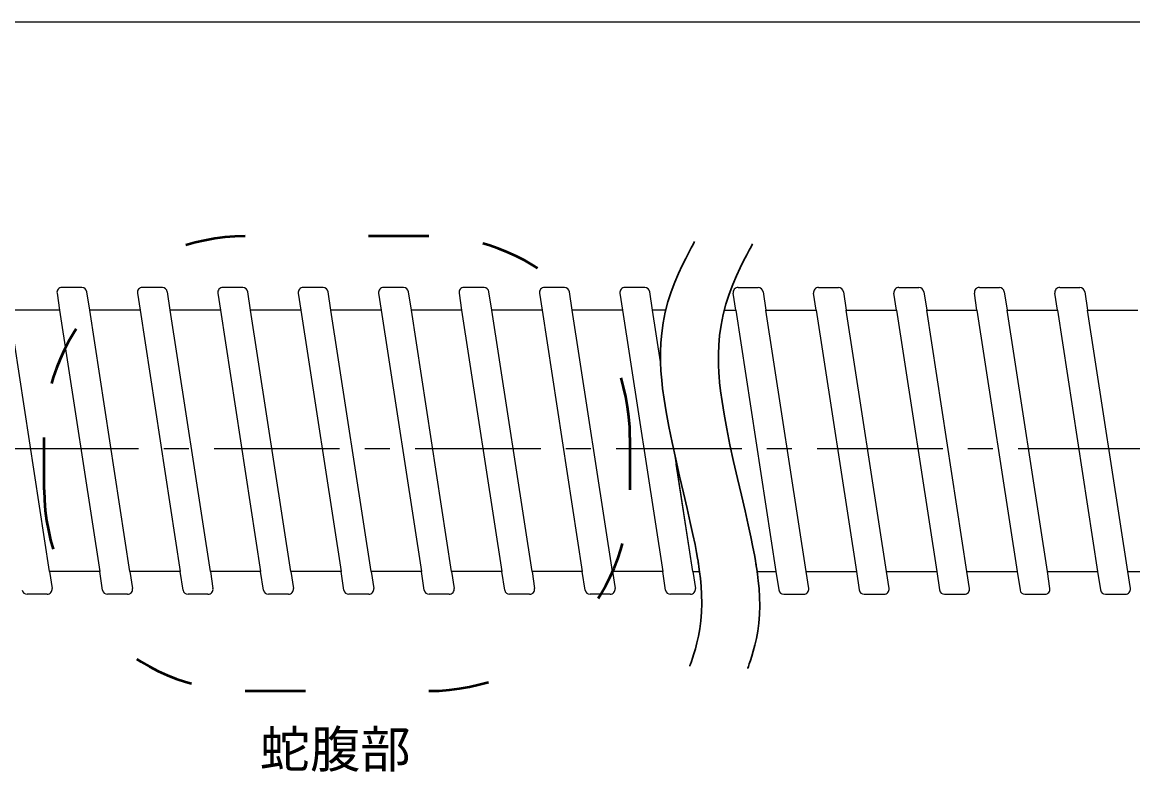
# Model space of a CAD drawing. Units: millimetres at full size, sheet at 1:1; details may follow other scales. Extents: x -850 to 1682, y -670 to 594.
# Drawn here: x -497.1 to -386.6, y -288.3 to -213.7 of the extents above; entities that cross this region are included whole.
import ezdxf
from ezdxf.enums import TextEntityAlignment as Align

# ---------------------------------------------------------------- set-up
doc = ezdxf.new("R2010")
doc.units = ezdxf.units.MM
for name, pattern in [('USER1', [20, 12.5, -2.5, 2.5, -2.5]), ('USER4', [127.5, 60, -15, 2.5, -15, 2.5, -15, 2.5, -15]), ('USER5', [20, 6, -14])]:
    doc.linetypes.add(name, pattern=pattern)
for name, color, linetype, lineweight in [('0_2', 3, 'USER5', 50), ('2', 120, 'USER4', 9), ('D-BMK', 2, 'USER1', 25), ('D-BYP', 7, 'Continuous', 25), ('D-STR', 1, 'Continuous', 25), ('DIM', 7, 'Continuous', 25)]:
    doc.layers.add(name, color=color, linetype=linetype, lineweight=lineweight)
doc.styles.add('ＭＳ ゴシック', font='')
doc.styles.get('ＭＳ ゴシック').set_extended_font_data('MS Gothic')

msp = doc.modelspace()

# ---------------------------------------------------------------- linework, layer by layer
at = {"layer": '0_2'}
for p, q in [((-456.67, -235.009), (-474.942, -235.009)), ((-494.942, -260.215), (-494.942, -255.009)), ((-436.67, -255.009), (-436.67, -260.215)), ((-474.942, -280.215), (-456.67, -280.215))]:
    msp.add_line(p, q, dxfattribs=at)
for centre, start, end in [((-474.942, -255.009), 90, 180), ((-456.67, -255.009), 0, 90), ((-474.942, -260.215), 180, 270), ((-456.67, -260.215), 270, 0)]:
    msp.add_arc(centre, 20, start, end, dxfattribs=at)
at = {"layer": '2', "lineweight": 30}
for points in [[(-430.236, -235.532), (-430.274, -235.603), (-430.386, -235.814), (-430.57, -236.159), (-430.818, -236.631), (-431.122, -237.219), (-431.467, -237.914), (-431.837, -238.704), (-432.212, -239.578), (-432.57, -240.524), (-432.892, -241.526), (-433.162, -242.565), (-433.371, -243.615), (-433.514, -244.645), (-433.597, -245.617), (-433.632, -246.491), (-433.632, -247.225), (-433.617, -247.781), (-433.601, -248.128), (-433.594, -248.246), (-433.587, -248.364), (-433.562, -248.721), (-433.509, -249.315), (-433.418, -250.146), (-433.274, -251.205), (-433.07, -252.474), (-432.804, -253.922), (-432.481, -255.507), (-432.116, -257.175), (-431.729, -258.864), (-431.344, -260.513), (-430.983, -262.062), (-430.665, -263.46), (-430.4, -264.671), (-430.195, -265.671), (-430.046, -266.448), (-429.948, -266.999), (-429.894, -267.327), (-429.876, -267.436), (-429.859, -267.544), (-429.811, -267.861), (-429.741, -268.365), (-429.663, -269.024), (-429.592, -269.797), (-429.542, -270.642), (-429.526, -271.52), (-429.55, -272.394), (-429.615, -273.239), (-429.719, -274.033), (-429.853, -274.765), (-430.005, -275.428), (-430.163, -276.016), (-430.315, -276.526), (-430.451, -276.955), (-430.564, -277.297), (-430.647, -277.547), (-430.698, -277.7), (-430.716, -277.751)], [(-424.475, -235.767), (-424.513, -235.838), (-424.625, -236.049), (-424.809, -236.394), (-425.057, -236.866), (-425.361, -237.454), (-425.706, -238.149), (-426.076, -238.939), (-426.451, -239.813), (-426.809, -240.759), (-427.131, -241.762), (-427.401, -242.801), (-427.61, -243.851), (-427.753, -244.881), (-427.836, -245.853), (-427.871, -246.726), (-427.871, -247.46), (-427.856, -248.016), (-427.84, -248.363), (-427.833, -248.481), (-427.826, -248.6), (-427.801, -248.956), (-427.748, -249.551), (-427.657, -250.382), (-427.513, -251.441), (-427.309, -252.709), (-427.043, -254.157), (-426.72, -255.742), (-426.355, -257.41), (-425.968, -259.1), (-425.583, -260.749), (-425.222, -262.297), (-424.904, -263.696), (-424.639, -264.907), (-424.434, -265.907), (-424.285, -266.683), (-424.187, -267.234), (-424.133, -267.563), (-424.115, -267.672), (-424.098, -267.78), (-424.05, -268.097), (-423.98, -268.601), (-423.902, -269.259), (-423.831, -270.032), (-423.781, -270.878), (-423.765, -271.755), (-423.789, -272.63), (-423.854, -273.474), (-423.958, -274.269), (-424.092, -275.001), (-424.244, -275.663), (-424.402, -276.251), (-424.554, -276.762), (-424.69, -277.191), (-424.803, -277.533), (-424.886, -277.783), (-424.937, -277.935), (-424.955, -277.986)]]:
    msp.add_lwpolyline(points, dxfattribs=at)
at = {"layer": 'D-BMK'}
msp.add_line((-838.054, -256.104), (-21.155, -256.104), dxfattribs=at)
at = {"layer": 'D-BYP'}
for p, q in [((-493.416, -242.354), (-498.416, -242.354)), ((-493.416, -242.354), (-498.416, -242.354)), ((-485.416, -242.354), (-490.416, -242.354)), ((-485.416, -242.354), (-490.416, -242.354)), ((-477.416, -242.354), (-482.416, -242.354)), ((-477.416, -242.354), (-482.416, -242.354)), ((-469.416, -242.354), (-474.416, -242.354)), ((-469.416, -242.354), (-474.416, -242.354)), ((-461.416, -242.354), (-466.416, -242.354)), ((-461.416, -242.354), (-466.416, -242.354)), ((-453.416, -242.354), (-458.416, -242.354)), ((-453.416, -242.354), (-458.416, -242.354)), ((-445.416, -242.354), (-450.416, -242.354)), ((-445.416, -242.354), (-450.416, -242.354)), ((-437.416, -242.354), (-442.416, -242.354)), ((-437.416, -242.354), (-442.416, -242.354)), ((-433.107, -242.354), (-434.416, -242.354)), ((-433.107, -242.354), (-434.416, -242.354)), ((-427.285, -242.352), (-426.144, -242.352)), ((-423.144, -242.352), (-418.144, -242.352)), ((-415.144, -242.352), (-410.144, -242.352)), ((-407.144, -242.352), (-402.144, -242.352)), ((-399.144, -242.352), (-394.144, -242.352)), ((-391.144, -242.352), (-386.144, -242.352)), ((-489.416, -268.354), (-494.416, -268.354)), ((-489.416, -268.354), (-494.416, -268.354)), ((-481.416, -268.354), (-486.416, -268.354)), ((-481.416, -268.354), (-486.416, -268.354)), ((-473.416, -268.354), (-478.416, -268.354)), ((-473.416, -268.354), (-478.416, -268.354)), ((-465.416, -268.354), (-470.416, -268.354)), ((-465.416, -268.354), (-470.416, -268.354)), ((-457.416, -268.354), (-462.416, -268.354)), ((-457.416, -268.354), (-462.416, -268.354)), ((-449.416, -268.354), (-454.416, -268.354)), ((-449.416, -268.354), (-454.416, -268.354)), ((-441.416, -268.354), (-446.416, -268.354)), ((-441.416, -268.354), (-446.416, -268.354)), ((-433.416, -268.354), (-438.416, -268.354)), ((-433.416, -268.354), (-438.416, -268.354)), ((-430.416, -268.354), (-429.743, -268.354)), ((-424.014, -268.352), (-422.144, -268.352)), ((-419.144, -268.352), (-414.144, -268.352)), ((-411.144, -268.352), (-406.144, -268.352)), ((-403.144, -268.352), (-398.144, -268.352)), ((-395.144, -268.352), (-390.144, -268.352)), ((-387.144, -268.352), (-382.144, -268.352))]:
    msp.add_line(p, q, dxfattribs=at)
at = {"layer": 'D-STR'}
for p, q in [((-493.674, -240.68), (-493.416, -242.354)), ((-493.674, -240.68), (-493.416, -242.354)), ((-491.192, -240.104), (-493.18, -240.104)), ((-491.192, -240.104), (-493.18, -240.104)), ((-490.416, -242.354), (-490.697, -240.528)), ((-490.416, -242.354), (-490.697, -240.528)), ((-485.674, -240.68), (-485.416, -242.354)), ((-485.674, -240.68), (-485.416, -242.354)), ((-483.192, -240.104), (-485.18, -240.104)), ((-483.192, -240.104), (-485.18, -240.104)), ((-482.416, -242.354), (-482.697, -240.528)), ((-482.416, -242.354), (-482.697, -240.528)), ((-477.674, -240.68), (-477.416, -242.354)), ((-477.674, -240.68), (-477.416, -242.354)), ((-475.192, -240.104), (-477.18, -240.104)), ((-475.192, -240.104), (-477.18, -240.104)), ((-474.416, -242.354), (-474.697, -240.528)), ((-474.416, -242.354), (-474.697, -240.528)), ((-469.674, -240.68), (-469.416, -242.354)), ((-469.674, -240.68), (-469.416, -242.354)), ((-467.192, -240.104), (-469.18, -240.104)), ((-467.192, -240.104), (-469.18, -240.104)), ((-466.416, -242.354), (-466.697, -240.528)), ((-466.416, -242.354), (-466.697, -240.528)), ((-461.674, -240.68), (-461.416, -242.354)), ((-461.674, -240.68), (-461.416, -242.354)), ((-459.192, -240.104), (-461.18, -240.104)), ((-459.192, -240.104), (-461.18, -240.104)), ((-458.416, -242.354), (-458.697, -240.528)), ((-458.416, -242.354), (-458.697, -240.528)), ((-453.674, -240.68), (-453.416, -242.354)), ((-453.674, -240.68), (-453.416, -242.354)), ((-451.192, -240.104), (-453.18, -240.104)), ((-451.192, -240.104), (-453.18, -240.104)), ((-450.416, -242.354), (-450.697, -240.528)), ((-450.416, -242.354), (-450.697, -240.528)), ((-445.674, -240.68), (-445.416, -242.354)), ((-445.674, -240.68), (-445.416, -242.354)), ((-443.192, -240.104), (-445.18, -240.104)), ((-443.192, -240.104), (-445.18, -240.104)), ((-442.416, -242.354), (-442.697, -240.528)), ((-442.416, -242.354), (-442.697, -240.528)), ((-437.674, -240.68), (-437.416, -242.354)), ((-437.674, -240.68), (-437.416, -242.354)), ((-435.192, -240.104), (-437.18, -240.104)), ((-435.192, -240.104), (-437.18, -240.104)), ((-434.416, -242.354), (-434.697, -240.528)), ((-434.416, -242.354), (-434.697, -240.528)), ((-426.144, -242.352), (-426.402, -240.679)), ((-425.908, -240.102), (-423.919, -240.102)), ((-423.425, -240.526), (-423.144, -242.352)), ((-418.144, -242.352), (-418.402, -240.679)), ((-417.908, -240.102), (-415.919, -240.102)), ((-415.425, -240.526), (-415.144, -242.352)), ((-410.144, -242.352), (-410.402, -240.679)), ((-409.908, -240.102), (-407.919, -240.102)), ((-407.425, -240.526), (-407.144, -242.352)), ((-402.144, -242.352), (-402.402, -240.679)), ((-401.908, -240.102), (-399.919, -240.102)), ((-399.425, -240.526), (-399.144, -242.352)), ((-394.144, -242.352), (-394.402, -240.679)), ((-393.908, -240.102), (-391.919, -240.102)), ((-391.425, -240.526), (-391.144, -242.352)), ((-494.416, -268.354), (-498.416, -242.354)), ((-494.416, -268.354), (-498.416, -242.354)), ((-493.416, -242.354), (-489.416, -268.354)), ((-493.416, -242.354), (-489.416, -268.354)), ((-486.416, -268.354), (-490.416, -242.354)), ((-486.416, -268.354), (-490.416, -242.354)), ((-485.416, -242.354), (-481.416, -268.354)), ((-485.416, -242.354), (-481.416, -268.354)), ((-478.416, -268.354), (-482.416, -242.354)), ((-478.416, -268.354), (-482.416, -242.354)), ((-477.416, -242.354), (-473.416, -268.354)), ((-477.416, -242.354), (-473.416, -268.354)), ((-470.416, -268.354), (-474.416, -242.354)), ((-470.416, -268.354), (-474.416, -242.354)), ((-469.416, -242.354), (-465.416, -268.354)), ((-469.416, -242.354), (-465.416, -268.354)), ((-462.416, -268.354), (-466.416, -242.354)), ((-462.416, -268.354), (-466.416, -242.354)), ((-461.416, -242.354), (-457.416, -268.354)), ((-461.416, -242.354), (-457.416, -268.354)), ((-454.416, -268.354), (-458.416, -242.354)), ((-454.416, -268.354), (-458.416, -242.354)), ((-453.416, -242.354), (-449.416, -268.354)), ((-453.416, -242.354), (-449.416, -268.354)), ((-446.416, -268.354), (-450.416, -242.354)), ((-446.416, -268.354), (-450.416, -242.354)), ((-445.416, -242.354), (-441.416, -268.354)), ((-445.416, -242.354), (-441.416, -268.354)), ((-438.416, -268.354), (-442.416, -242.354)), ((-438.416, -268.354), (-442.416, -242.354)), ((-437.416, -242.354), (-433.416, -268.354)), ((-437.416, -242.354), (-433.416, -268.354)), ((-433.625, -247.499), (-434.416, -242.354)), ((-433.625, -247.499), (-434.416, -242.354)), ((-426.144, -242.352), (-422.144, -268.352)), ((-419.144, -268.352), (-423.144, -242.352)), ((-418.144, -242.352), (-414.144, -268.352)), ((-411.144, -268.352), (-415.144, -242.352)), ((-410.144, -242.352), (-406.144, -268.352)), ((-403.144, -268.352), (-407.144, -242.352)), ((-402.144, -242.352), (-398.144, -268.352)), ((-395.144, -268.352), (-399.144, -242.352)), ((-394.144, -242.352), (-390.144, -268.352)), ((-387.144, -268.352), (-391.144, -242.352)), ((-430.416, -268.354), (-432.184, -256.862)), ((-430.416, -268.354), (-432.062, -257.656)), ((-494.416, -268.354), (-494.159, -270.028)), ((-494.416, -268.354), (-494.159, -270.028)), ((-489.136, -270.18), (-489.416, -268.354)), ((-489.136, -270.18), (-489.416, -268.354)), ((-486.416, -268.354), (-486.159, -270.028)), ((-486.416, -268.354), (-486.159, -270.028)), ((-481.136, -270.18), (-481.416, -268.354)), ((-481.136, -270.18), (-481.416, -268.354)), ((-478.416, -268.354), (-478.159, -270.028)), ((-478.416, -268.354), (-478.159, -270.028)), ((-473.136, -270.18), (-473.416, -268.354)), ((-473.136, -270.18), (-473.416, -268.354)), ((-470.416, -268.354), (-470.159, -270.028)), ((-470.416, -268.354), (-470.159, -270.028)), ((-465.136, -270.18), (-465.416, -268.354)), ((-465.136, -270.18), (-465.416, -268.354)), ((-462.416, -268.354), (-462.159, -270.028)), ((-462.416, -268.354), (-462.159, -270.028)), ((-457.136, -270.18), (-457.416, -268.354)), ((-457.136, -270.18), (-457.416, -268.354)), ((-454.416, -268.354), (-454.159, -270.028)), ((-454.416, -268.354), (-454.159, -270.028)), ((-449.136, -270.18), (-449.416, -268.354)), ((-449.136, -270.18), (-449.416, -268.354)), ((-446.416, -268.354), (-446.159, -270.028)), ((-446.416, -268.354), (-446.159, -270.028)), ((-441.136, -270.18), (-441.416, -268.354)), ((-441.136, -270.18), (-441.416, -268.354)), ((-438.416, -268.354), (-438.159, -270.028)), ((-438.416, -268.354), (-438.159, -270.028)), ((-433.136, -270.18), (-433.416, -268.354)), ((-433.136, -270.18), (-433.416, -268.354)), ((-430.416, -268.354), (-430.159, -270.028)), ((-430.416, -268.354), (-430.159, -270.028)), ((-422.144, -268.352), (-421.863, -270.179)), ((-418.887, -270.026), (-419.144, -268.352)), ((-414.144, -268.352), (-413.863, -270.179)), ((-410.887, -270.026), (-411.144, -268.352)), ((-406.144, -268.352), (-405.863, -270.179)), ((-402.887, -270.026), (-403.144, -268.352)), ((-398.144, -268.352), (-397.863, -270.179)), ((-394.887, -270.026), (-395.144, -268.352)), ((-390.144, -268.352), (-389.863, -270.179)), ((-386.887, -270.026), (-387.144, -268.352)), ((-494.653, -270.604), (-496.641, -270.604)), ((-494.653, -270.604), (-496.641, -270.604)), ((-486.653, -270.604), (-488.641, -270.604)), ((-486.653, -270.604), (-488.641, -270.604)), ((-478.653, -270.604), (-480.641, -270.604)), ((-478.653, -270.604), (-480.641, -270.604)), ((-470.653, -270.604), (-472.641, -270.604)), ((-470.653, -270.604), (-472.641, -270.604)), ((-462.653, -270.604), (-464.641, -270.604)), ((-462.653, -270.604), (-464.641, -270.604)), ((-454.653, -270.604), (-456.641, -270.604)), ((-454.653, -270.604), (-456.641, -270.604)), ((-446.653, -270.604), (-448.641, -270.604)), ((-446.653, -270.604), (-448.641, -270.604)), ((-438.653, -270.604), (-440.641, -270.604)), ((-438.653, -270.604), (-440.641, -270.604)), ((-430.653, -270.604), (-432.641, -270.604)), ((-430.653, -270.604), (-432.641, -270.604)), ((-421.369, -270.602), (-419.381, -270.602)), ((-413.369, -270.602), (-411.381, -270.602)), ((-405.369, -270.602), (-403.381, -270.602)), ((-397.369, -270.602), (-395.381, -270.602)), ((-389.369, -270.602), (-387.381, -270.602))]:
    msp.add_line(p, q, dxfattribs=at)
for centre, start, end in [((-493.18, -240.604), 90, 188.74616), ((-493.18, -240.604), 90, 188.74616), ((-491.192, -240.604), 8.74616, 90), ((-491.192, -240.604), 8.74616, 90), ((-485.18, -240.604), 90, 188.74616), ((-485.18, -240.604), 90, 188.74616), ((-483.192, -240.604), 8.74616, 90), ((-483.192, -240.604), 8.74616, 90), ((-477.18, -240.604), 90, 188.74616), ((-477.18, -240.604), 90, 188.74616), ((-475.192, -240.604), 8.74616, 90), ((-475.192, -240.604), 8.74616, 90), ((-469.18, -240.604), 90, 188.74616), ((-469.18, -240.604), 90, 188.74616), ((-467.192, -240.604), 8.74616, 90), ((-467.192, -240.604), 8.74616, 90), ((-461.18, -240.604), 90, 188.74616), ((-461.18, -240.604), 90, 188.74616), ((-459.192, -240.604), 8.74616, 90), ((-459.192, -240.604), 8.74616, 90), ((-453.18, -240.604), 90, 188.74616), ((-453.18, -240.604), 90, 188.74616), ((-451.192, -240.604), 8.74616, 90), ((-451.192, -240.604), 8.74616, 90), ((-445.18, -240.604), 90, 188.74616), ((-445.18, -240.604), 90, 188.74616), ((-443.192, -240.604), 8.74616, 90), ((-443.192, -240.604), 8.74616, 90), ((-437.18, -240.604), 90, 188.74616), ((-437.18, -240.604), 90, 188.74616), ((-435.192, -240.604), 8.74616, 90), ((-435.192, -240.604), 8.74616, 90), ((-425.908, -240.602), 90, 188.74616), ((-423.919, -240.602), 8.74616, 90), ((-417.908, -240.602), 90, 188.74616), ((-415.919, -240.602), 8.74616, 90), ((-409.908, -240.602), 90, 188.74616), ((-407.919, -240.602), 8.74616, 90), ((-401.908, -240.602), 90, 188.74616), ((-399.919, -240.602), 8.74616, 90), ((-393.908, -240.602), 90, 188.74616), ((-391.919, -240.602), 8.74616, 90), ((-496.641, -270.104), 188.74616, 270), ((-496.641, -270.104), 188.74616, 270), ((-494.653, -270.104), 270, 8.74616), ((-494.653, -270.104), 270, 8.74616), ((-488.641, -270.104), 188.74616, 270), ((-488.641, -270.104), 188.74616, 270), ((-486.653, -270.104), 270, 8.74616), ((-486.653, -270.104), 270, 8.74616), ((-480.641, -270.104), 188.74616, 270), ((-480.641, -270.104), 188.74616, 270), ((-478.653, -270.104), 270, 8.74616), ((-478.653, -270.104), 270, 8.74616), ((-472.641, -270.104), 188.74616, 270), ((-472.641, -270.104), 188.74616, 270), ((-470.653, -270.104), 270, 8.74616), ((-470.653, -270.104), 270, 8.74616), ((-464.641, -270.104), 188.74616, 270), ((-464.641, -270.104), 188.74616, 270), ((-462.653, -270.104), 270, 8.74616), ((-462.653, -270.104), 270, 8.74616), ((-456.641, -270.104), 188.74616, 270), ((-456.641, -270.104), 188.74616, 270), ((-454.653, -270.104), 270, 8.74616), ((-454.653, -270.104), 270, 8.74616), ((-448.641, -270.104), 188.74616, 270), ((-448.641, -270.104), 188.74616, 270), ((-446.653, -270.104), 270, 8.74616), ((-446.653, -270.104), 270, 8.74616), ((-440.641, -270.104), 188.74616, 270), ((-440.641, -270.104), 188.74616, 270), ((-438.653, -270.104), 270, 8.74616), ((-438.653, -270.104), 270, 8.74616), ((-432.641, -270.104), 188.74616, 270), ((-432.641, -270.104), 188.74616, 270), ((-430.653, -270.104), 270, 8.74616), ((-430.653, -270.104), 270, 8.74616), ((-421.369, -270.102), 188.74616, 270), ((-419.381, -270.102), 270, 8.74616), ((-413.369, -270.102), 188.74616, 270), ((-411.381, -270.102), 270, 8.74616), ((-405.369, -270.102), 188.74616, 270), ((-403.381, -270.102), 270, 8.74616), ((-397.369, -270.102), 188.74616, 270), ((-395.381, -270.102), 270, 8.74616), ((-389.369, -270.102), 188.74616, 270), ((-387.381, -270.102), 270, 8.74616)]:
    msp.add_arc(centre, 0.5, start, end, dxfattribs=at)
at = {"layer": 'DIM'}
msp.add_line((-343.533, -213.731), (-554.805, -213.731), dxfattribs=at)

# ---------------------------------------------------------------- texts
at = {"layer": 'D-BYP', "style": 'ＭＳ ゴシック'}
msp.add_text('蛇腹部', height=3.666, dxfattribs=at).set_placement((-473.495, -288.941), align=Align.BOTTOM_LEFT)

doc.saveas('drawing.dxf')
